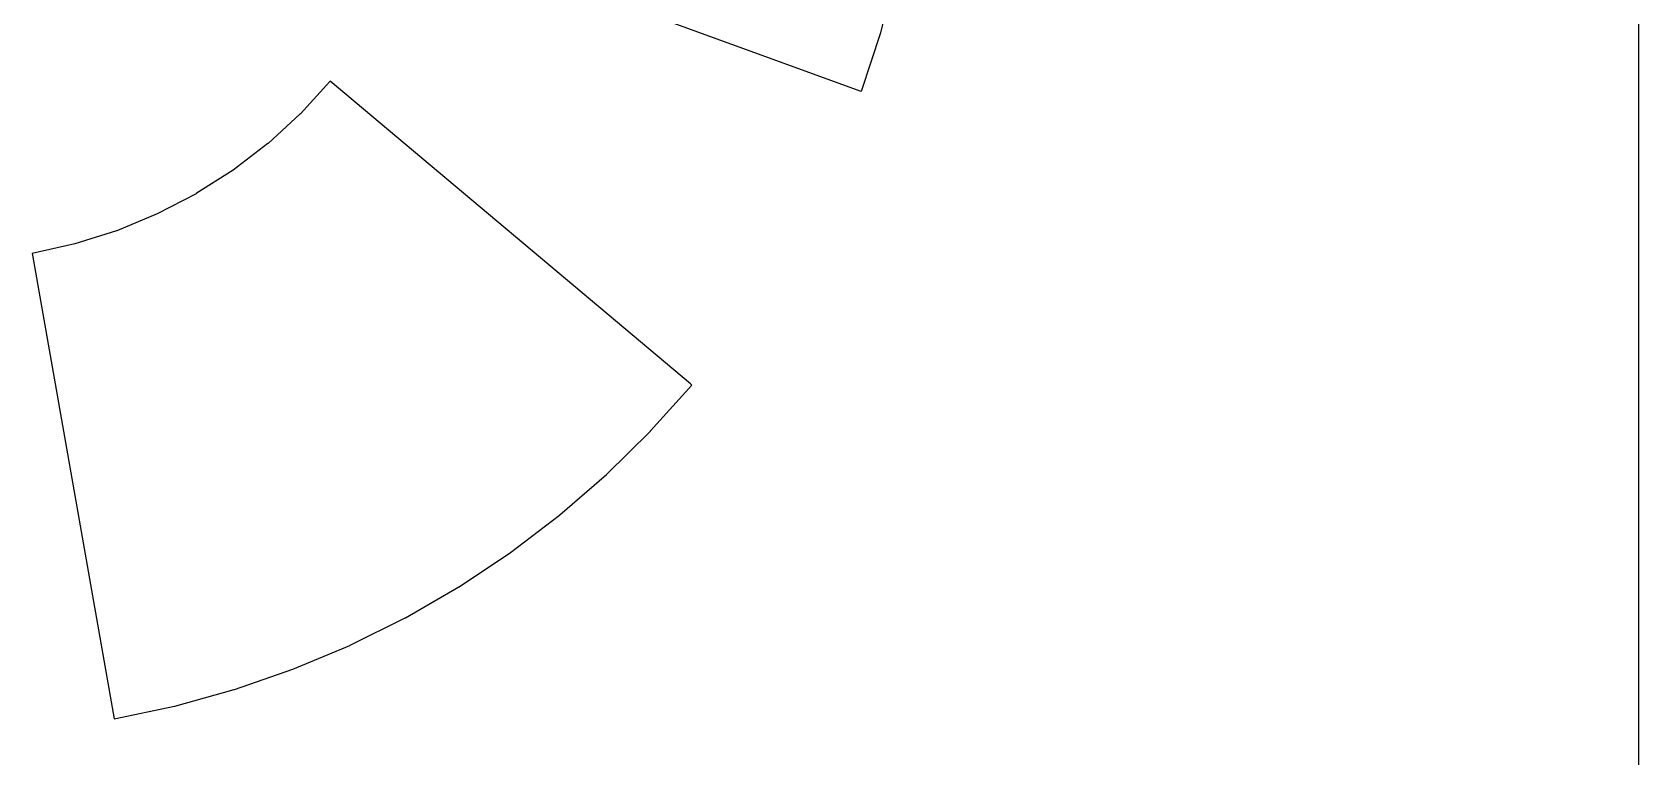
# Model space of a CAD drawing. Extents: x 6 to 603, y 12 to 301.
# Drawn here: x 521.9 to 600.2, y 99.5 to 134.8 of the extents above; entities that cross this region are included whole.
import ezdxf

# ---------------------------------------------------------------- set-up
doc = ezdxf.new("R2010")
doc.units = 0
doc.layers.add('Layer_1', color=7, linetype='CONTINUOUS')

msp = doc.modelspace()

# ---------------------------------------------------------------- linework, layer by layer
at = {"layer": 'Layer_1', "color": 7}
for p, q in [((600.212978, 75.803545), (600.212978, 165.503532)), ((562.319593, 131.887425), (540.778587, 139.727417)), ((564.016793, 137.668321), (563.262808, 134.760332)), ((563.259704, 134.750454), (562.322698, 131.896456)), ((563.262808, 134.760332), (563.259704, 134.750454)), ((536.445319, 132.37979), (535.005336, 130.8088)), ((536.44927, 132.38487), (536.445319, 132.37979)), ((554.010294, 117.649878), (536.44927, 132.38487)), ((562.322698, 131.896456), (562.319593, 131.887425)), ((535.000256, 130.804849), (533.430254, 129.364838)), ((535.005336, 130.8088), (535.000256, 130.804849)), ((533.424328, 129.360887), (531.734324, 128.063878)), ((533.430254, 129.364838), (533.424328, 129.360887)), ((531.728398, 128.060774), (529.931404, 126.915798)), ((531.734324, 128.063878), (531.728398, 128.060774)), ((529.925478, 126.912694), (528.035464, 125.92867)), ((529.931404, 126.915798), (529.925478, 126.912694)), ((528.029537, 125.925565), (526.061545, 125.110564)), ((528.035464, 125.92867), (528.029537, 125.925565)), ((524.015434, 124.466759), (521.936444, 124.005749)), ((524.022489, 124.466759), (524.015434, 124.466759)), ((526.054489, 125.107742), (524.022489, 124.466759)), ((526.061545, 125.110564), (526.054489, 125.107742)), ((521.936444, 124.005749), (521.949878, 123.928533)), ((521.949878, 123.928533), (525.930876, 101.353549)), ((552.065275, 115.361872), (554.06829, 117.600882)), ((554.06829, 117.600882), (554.010294, 117.649878)), ((549.918354, 113.24783), (552.059348, 115.354816)), ((552.059348, 115.354816), (552.065275, 115.361872)), ((547.640312, 111.272754), (549.911298, 113.240774)), ((549.911298, 113.240774), (549.918354, 113.24783)), ((545.242242, 109.446833), (547.633257, 111.266827)), ((547.633257, 111.266827), (547.640312, 111.272754)), ((542.733343, 107.776896), (545.23434, 109.440906)), ((545.23434, 109.440906), (545.242242, 109.446833)), ((540.123436, 106.269829), (542.725441, 107.771816)), ((542.725441, 107.771816), (542.733343, 107.776896)), ((537.423416, 104.930744), (540.114405, 106.264749)), ((540.114405, 106.264749), (540.123436, 106.269829)), ((534.643386, 103.764686), (537.414385, 104.925664)), ((537.414385, 104.925664), (537.423416, 104.930744)), ((531.79551, 102.778574), (534.633509, 103.761582)), ((534.633509, 103.761582), (534.643386, 103.764686)), ((528.890625, 101.974466), (531.785632, 102.775469)), ((531.785632, 102.775469), (531.79551, 102.778574)), ((525.930876, 101.353549), (528.87087, 101.968539)), ((528.87087, 101.968539), (528.880747, 101.971644)), ((528.880747, 101.971644), (528.890625, 101.974466))]:
    msp.add_line(p, q, dxfattribs=at)

doc.saveas('drawing.dxf')
